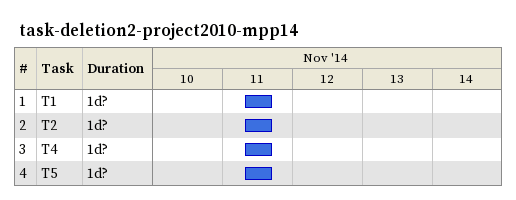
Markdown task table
task-deletion2-project2010-mpp14

| ID | Task | Duration | Start | Finish |
|---|---|---|---|---|
| 1 | T1 | 1d? | 2014-11-11 | 2014-11-11 |
| 2 | T2 | 1d? | 2014-11-11 | 2014-11-11 |
| 3 | T4 | 1d? | 2014-11-11 | 2014-11-11 |
| 4 | T5 | 1d? | 2014-11-11 | 2014-11-11 |
